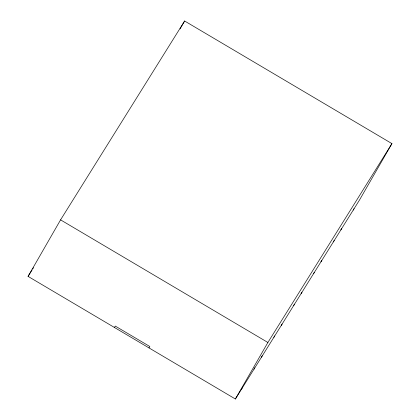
<?xml version="1.0" encoding="UTF-8"?>
<svg xmlns="http://www.w3.org/2000/svg" width="420" height="420" viewBox="0 0 420 420"><rect width="100%" height="100%" fill="white"/><g stroke="black" fill="none" stroke-linecap="round" stroke-linejoin="round"><path stroke-width="0.63" d="M28.067 276.392L60.569 219.865L184.622 21L391.933 143.609L359.431 200.135L235.379 399L28.067 276.392L32.12 269.892M180.07 28.912L184.622 21M114.445 327.479L115.258 326.067L149.809 346.5L149 347.912M235.379 399L267.887 342.473L391.933 143.609M241.584 389.056L242.393 387.644M253.984 369.169L254.798 367.757M261.429 357.236L262.243 355.824M273.835 337.355L274.649 335.937M281.279 325.421L282.093 324.009M293.685 305.534L294.494 304.122M301.124 293.601L301.938 292.189M313.53 273.714L314.344 272.302M320.975 261.786L321.788 260.368M333.38 241.899L334.194 240.487M340.825 229.966L341.633 228.553M353.225 210.079L354.039 208.666M32.797 268.805L33.474 267.724M60.569 219.865L267.887 342.473"/></g></svg>
